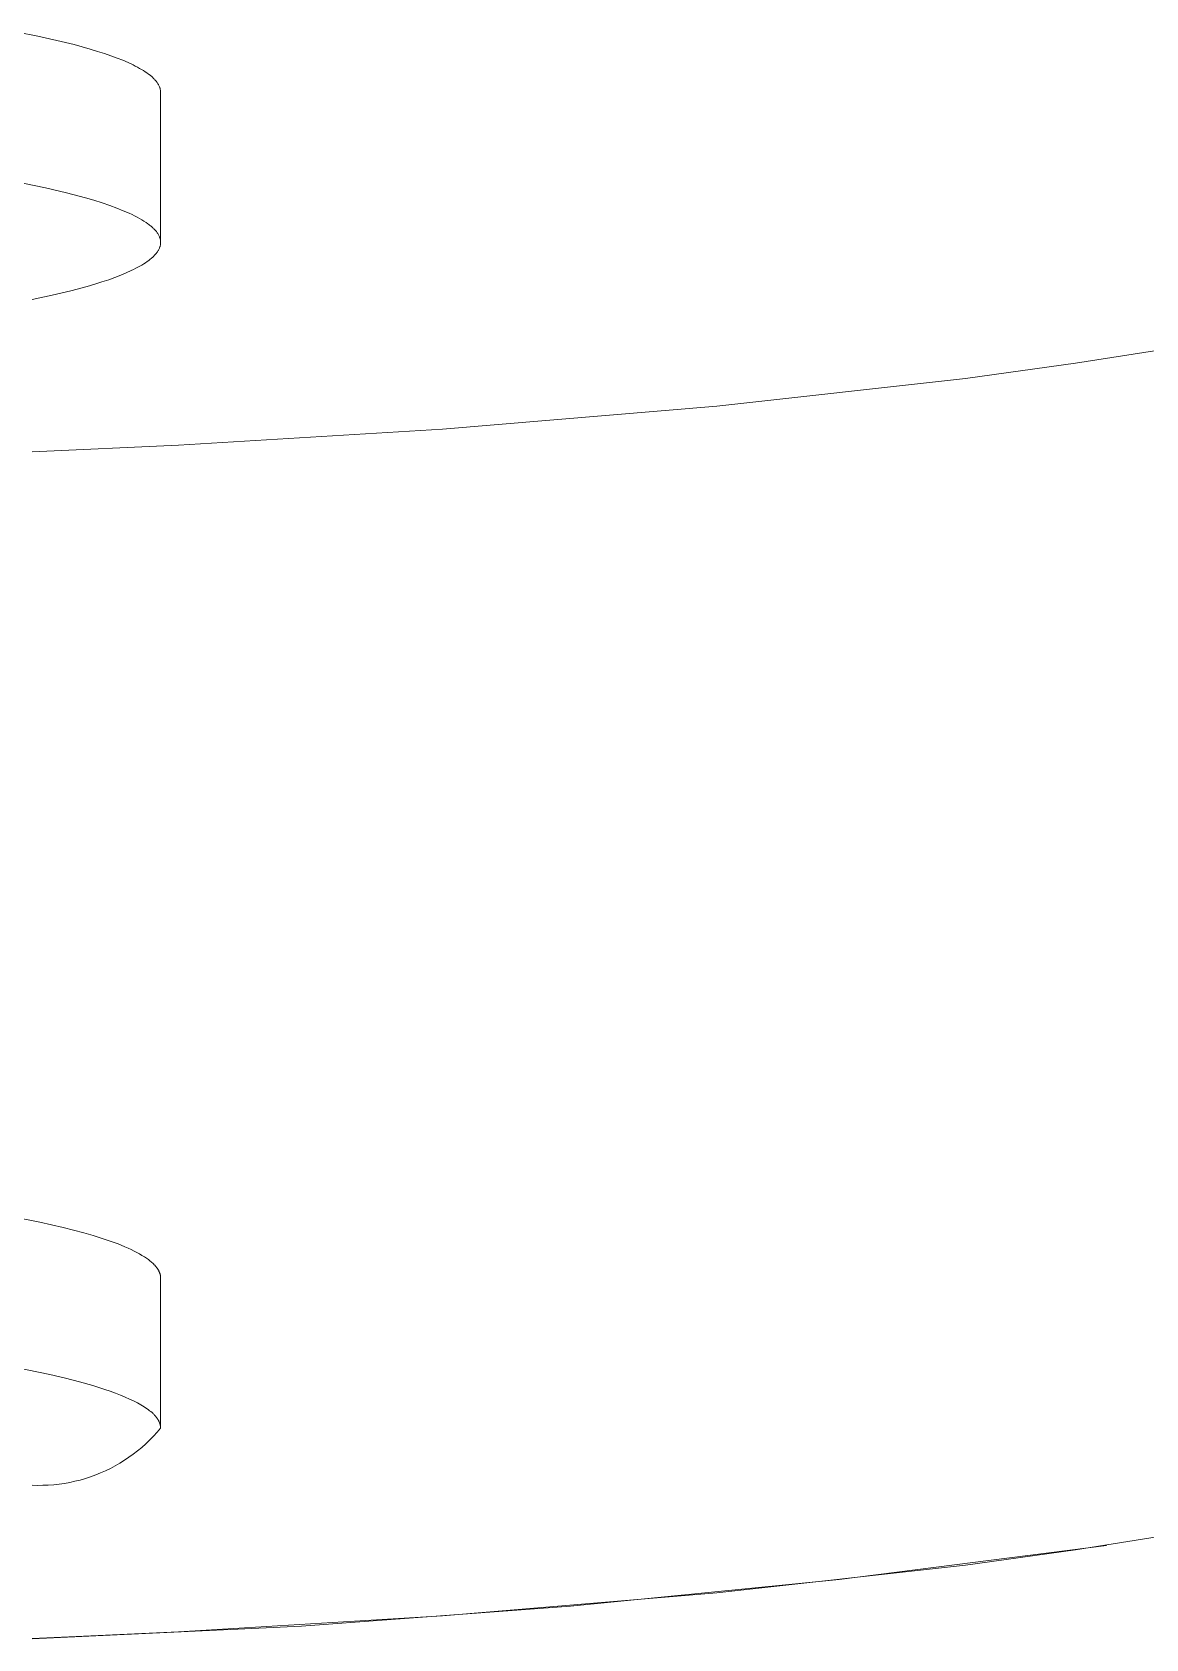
# Model space of a CAD drawing. Header units: millimetres. Extents: x -67 to 4862, y -244 to 3199.
# Drawn here: x 309.33 to 318.16, y 2664.34 to 2677.07 of the extents above; entities that cross this region are included whole.
import ezdxf

# ---------------------------------------------------------------- set-up
doc = ezdxf.new("R2010")
doc.units = ezdxf.units.MM
doc.layers.add('ZANO_R', color=7, linetype='Continuous', lineweight=0)

msp = doc.modelspace()

# ---------------------------------------------------------------- linework, layer by layer
at = {"layer": 'ZANO_R'}
for p, q in [((309.217, 2677.073), (309.379, 2677.041)), ((309.379, 2677.041), (309.529, 2677.008)), ((309.529, 2677.008), (309.668, 2676.974)), ((309.668, 2676.974), (309.794, 2676.939)), ((309.794, 2676.939), (309.852, 2676.921)), ((309.852, 2676.921), (309.907, 2676.903)), ((309.907, 2676.903), (309.959, 2676.886)), ((309.959, 2676.886), (310.008, 2676.868)), ((310.008, 2676.868), (310.053, 2676.85)), ((310.053, 2676.85), (310.095, 2676.832)), ((310.095, 2676.832), (310.134, 2676.814)), ((310.134, 2676.814), (310.152, 2676.804)), ((310.152, 2676.804), (310.169, 2676.795)), ((310.169, 2676.795), (310.186, 2676.786)), ((310.186, 2676.786), (310.202, 2676.777)), ((310.202, 2676.777), (310.217, 2676.768)), ((310.217, 2676.768), (310.231, 2676.759)), ((310.231, 2676.759), (310.244, 2676.75)), ((310.244, 2676.75), (310.257, 2676.741)), ((310.257, 2676.741), (310.269, 2676.732)), ((310.269, 2676.732), (310.274, 2676.727)), ((310.274, 2676.727), (310.28, 2676.723)), ((310.28, 2676.723), (310.285, 2676.718)), ((310.285, 2676.718), (310.29, 2676.713)), ((310.29, 2676.713), (310.295, 2676.709)), ((310.295, 2676.709), (310.299, 2676.704)), ((310.299, 2676.704), (310.304, 2676.7)), ((310.304, 2676.7), (310.308, 2676.695)), ((310.308, 2676.695), (310.312, 2676.691)), ((310.312, 2676.691), (310.316, 2676.686)), ((310.316, 2676.686), (310.319, 2676.682)), ((310.319, 2676.682), (310.323, 2676.677)), ((310.323, 2676.677), (310.326, 2676.673)), ((310.326, 2676.673), (310.329, 2676.668)), ((310.329, 2676.668), (310.332, 2676.664)), ((310.332, 2676.664), (310.335, 2676.659)), ((310.335, 2676.659), (310.337, 2676.655)), ((310.337, 2676.655), (310.339, 2676.65)), ((310.339, 2676.65), (310.342, 2676.646)), ((310.342, 2676.646), (310.343, 2676.641)), ((310.343, 2676.641), (310.345, 2676.637)), ((310.345, 2676.637), (310.347, 2676.632)), ((310.347, 2676.632), (310.348, 2676.628)), ((310.348, 2676.628), (310.349, 2676.623)), ((310.349, 2676.623), (310.35, 2676.619)), ((310.35, 2676.619), (310.351, 2676.614)), ((310.351, 2676.614), (310.352, 2676.61)), ((310.352, 2676.61), (310.352, 2676.606)), ((310.352, 2676.606), (310.352, 2676.601)), ((310.352, 2676.601), (310.353, 2676.597)), ((310.353, 2676.592), (310.352, 2676.588)), ((310.352, 2676.588), (310.352, 2676.583)), ((310.353, 2676.597), (310.353, 2676.592)), ((310.353, 2676.596), (310.353, 2675.43)), ((310.352, 2676.583), (310.351, 2676.579)), ((309.26, 2675.875), (309.441, 2675.838)), ((309.441, 2675.838), (309.606, 2675.799)), ((309.606, 2675.799), (309.756, 2675.76)), ((309.756, 2675.76), (309.824, 2675.74)), ((309.824, 2675.74), (309.889, 2675.72)), ((309.889, 2675.72), (309.949, 2675.699)), ((309.949, 2675.699), (310.005, 2675.679)), ((310.005, 2675.679), (310.056, 2675.658)), ((310.056, 2675.658), (310.104, 2675.638)), ((310.104, 2675.638), (310.126, 2675.627)), ((310.126, 2675.627), (310.147, 2675.617)), ((310.147, 2675.617), (310.167, 2675.607)), ((310.167, 2675.607), (310.186, 2675.596)), ((310.186, 2675.596), (310.204, 2675.586)), ((310.204, 2675.586), (310.221, 2675.575)), ((310.221, 2675.575), (310.237, 2675.565)), ((310.237, 2675.565), (310.252, 2675.555)), ((310.252, 2675.555), (310.259, 2675.549)), ((310.259, 2675.549), (310.265, 2675.544)), ((310.265, 2675.544), (310.272, 2675.539)), ((310.272, 2675.539), (310.278, 2675.534)), ((310.278, 2675.534), (310.284, 2675.529)), ((310.284, 2675.529), (310.29, 2675.523)), ((310.29, 2675.523), (310.295, 2675.518)), ((310.295, 2675.518), (310.3, 2675.513)), ((310.3, 2675.513), (310.305, 2675.508)), ((310.305, 2675.508), (310.31, 2675.503)), ((310.31, 2675.503), (310.315, 2675.498)), ((310.315, 2675.498), (310.319, 2675.492)), ((310.319, 2675.492), (310.323, 2675.487)), ((310.323, 2675.487), (310.326, 2675.482)), ((310.326, 2675.482), (310.33, 2675.477)), ((310.33, 2675.477), (310.333, 2675.472)), ((310.333, 2675.472), (310.336, 2675.467)), ((310.336, 2675.467), (310.339, 2675.462)), ((310.339, 2675.462), (310.341, 2675.456)), ((310.341, 2675.456), (310.343, 2675.451)), ((310.343, 2675.451), (310.345, 2675.446)), ((310.345, 2675.446), (310.347, 2675.441)), ((310.347, 2675.441), (310.349, 2675.436)), ((310.315, 2675.316), (310.311, 2675.312)), ((310.319, 2675.321), (310.315, 2675.316)), ((310.323, 2675.326), (310.319, 2675.321)), ((310.327, 2675.331), (310.323, 2675.326)), ((310.33, 2675.336), (310.327, 2675.331)), ((310.333, 2675.341), (310.33, 2675.336)), ((310.336, 2675.346), (310.333, 2675.341)), ((310.338, 2675.351), (310.336, 2675.346)), ((310.341, 2675.356), (310.338, 2675.351)), ((310.343, 2675.361), (310.341, 2675.356)), ((310.345, 2675.366), (310.343, 2675.361)), ((310.347, 2675.371), (310.345, 2675.366)), ((310.348, 2675.375), (310.347, 2675.371)), ((310.349, 2675.38), (310.348, 2675.375)), ((310.349, 2675.436), (310.35, 2675.431)), ((310.351, 2675.385), (310.349, 2675.38)), ((310.35, 2675.431), (310.351, 2675.426)), ((310.351, 2675.426), (310.352, 2675.421)), ((310.352, 2675.396), (310.351, 2675.39)), ((310.351, 2675.39), (310.351, 2675.385)), ((310.352, 2675.421), (310.352, 2675.416)), ((310.352, 2675.416), (310.353, 2675.411)), ((310.353, 2675.406), (310.352, 2675.401)), ((310.352, 2675.401), (310.352, 2675.396)), ((310.353, 2675.411), (310.353, 2675.406)), ((310.138, 2675.192), (310.12, 2675.183)), ((310.156, 2675.201), (310.138, 2675.192)), ((310.173, 2675.21), (310.156, 2675.201)), ((310.189, 2675.218), (310.173, 2675.21)), ((310.204, 2675.227), (310.189, 2675.218)), ((310.219, 2675.236), (310.204, 2675.227)), ((310.233, 2675.245), (310.219, 2675.236)), ((310.246, 2675.255), (310.233, 2675.245)), ((310.259, 2675.264), (310.246, 2675.255)), ((310.271, 2675.273), (310.259, 2675.264)), ((310.277, 2675.278), (310.271, 2675.273)), ((310.282, 2675.283), (310.277, 2675.278)), ((310.288, 2675.288), (310.282, 2675.283)), ((310.293, 2675.292), (310.288, 2675.288)), ((310.298, 2675.297), (310.293, 2675.292)), ((310.303, 2675.302), (310.298, 2675.297)), ((310.307, 2675.307), (310.303, 2675.302)), ((310.311, 2675.312), (310.307, 2675.307)), ((309.771, 2675.058), (309.64, 2675.022)), ((309.832, 2675.075), (309.771, 2675.058)), ((309.888, 2675.093), (309.832, 2675.075)), ((309.942, 2675.111), (309.888, 2675.093)), ((309.991, 2675.129), (309.942, 2675.111)), ((310.038, 2675.147), (309.991, 2675.129)), ((310.081, 2675.165), (310.038, 2675.147)), ((310.12, 2675.183), (310.081, 2675.165)), ((309.494, 2674.987), (309.334, 2674.953)), ((309.64, 2675.022), (309.494, 2674.987)), ((318.477, 2674.586), (317.608, 2674.448)), ((317.608, 2674.448), (316.736, 2674.328)), ((316.736, 2674.328), (314.763, 2674.108)), ((314.763, 2674.108), (312.589, 2673.926)), ((312.589, 2673.926), (310.495, 2673.799)), ((310.495, 2673.799), (309.334, 2673.746)), ((309.194, 2667.679), (309.396, 2667.639)), ((309.396, 2667.639), (309.579, 2667.598)), ((309.579, 2667.598), (309.744, 2667.555)), ((309.744, 2667.555), (309.819, 2667.533)), ((309.819, 2667.533), (309.889, 2667.511)), ((309.889, 2667.511), (309.954, 2667.489)), ((309.954, 2667.489), (310.015, 2667.467)), ((310.015, 2667.467), (310.07, 2667.445)), ((310.07, 2667.445), (310.096, 2667.433)), ((310.096, 2667.433), (310.12, 2667.422)), ((310.12, 2667.422), (310.143, 2667.411)), ((310.143, 2667.411), (310.165, 2667.399)), ((310.165, 2667.399), (310.186, 2667.388)), ((310.186, 2667.388), (310.205, 2667.377)), ((310.205, 2667.377), (310.224, 2667.366)), ((310.224, 2667.366), (310.241, 2667.354)), ((310.241, 2667.354), (310.249, 2667.349)), ((310.249, 2667.349), (310.256, 2667.343)), ((310.256, 2667.343), (310.264, 2667.337)), ((310.264, 2667.337), (310.271, 2667.332)), ((310.271, 2667.332), (310.278, 2667.326)), ((310.278, 2667.326), (310.284, 2667.32)), ((310.284, 2667.32), (310.29, 2667.315)), ((310.29, 2667.315), (310.296, 2667.309)), ((310.296, 2667.309), (310.302, 2667.303)), ((310.302, 2667.303), (310.307, 2667.298)), ((310.307, 2667.298), (310.312, 2667.292)), ((310.312, 2667.292), (310.317, 2667.287)), ((310.317, 2667.287), (310.321, 2667.281)), ((310.321, 2667.281), (310.325, 2667.275)), ((310.325, 2667.275), (310.327, 2667.273)), ((310.327, 2667.273), (310.329, 2667.27)), ((310.329, 2667.27), (310.331, 2667.267)), ((310.331, 2667.267), (310.333, 2667.264)), ((310.333, 2667.264), (310.334, 2667.261)), ((310.334, 2667.261), (310.336, 2667.259)), ((310.336, 2667.259), (310.338, 2667.256)), ((310.338, 2667.256), (310.339, 2667.253)), ((310.339, 2667.253), (310.34, 2667.25)), ((310.34, 2667.25), (310.342, 2667.247)), ((310.342, 2667.247), (310.343, 2667.245)), ((310.343, 2667.245), (310.344, 2667.242)), ((310.344, 2667.242), (310.345, 2667.239)), ((310.345, 2667.239), (310.346, 2667.236)), ((310.346, 2667.236), (310.347, 2667.234)), ((310.347, 2667.234), (310.348, 2667.231)), ((310.348, 2667.231), (310.349, 2667.228)), ((310.349, 2667.228), (310.349, 2667.225)), ((310.349, 2667.225), (310.35, 2667.222)), ((310.35, 2667.222), (310.351, 2667.22)), ((310.351, 2667.22), (310.351, 2667.217)), ((310.351, 2667.217), (310.351, 2667.214)), ((310.351, 2667.214), (310.352, 2667.211)), ((310.352, 2667.211), (310.352, 2667.209)), ((310.352, 2667.209), (310.352, 2667.206)), ((310.352, 2667.206), (310.352, 2667.203)), ((310.352, 2667.203), (310.353, 2667.2)), ((310.353, 2667.2), (310.353, 2667.198)), ((310.353, 2667.198), (310.353, 2666.024)), ((309.206, 2666.487), (309.475, 2666.432)), ((309.475, 2666.432), (309.598, 2666.403)), ((309.598, 2666.403), (309.711, 2666.374)), ((309.711, 2666.374), (309.815, 2666.344)), ((309.815, 2666.344), (309.91, 2666.314)), ((309.91, 2666.314), (309.954, 2666.299)), ((309.954, 2666.299), (309.996, 2666.284)), ((309.996, 2666.284), (310.035, 2666.269)), ((310.035, 2666.269), (310.072, 2666.253)), ((310.072, 2666.253), (310.107, 2666.238)), ((310.107, 2666.238), (310.139, 2666.223)), ((310.139, 2666.223), (310.169, 2666.207)), ((310.169, 2666.207), (310.184, 2666.2)), ((310.184, 2666.2), (310.197, 2666.192)), ((310.197, 2666.192), (310.21, 2666.184)), ((310.21, 2666.184), (310.222, 2666.176)), ((310.222, 2666.176), (310.234, 2666.169)), ((310.234, 2666.169), (310.245, 2666.161)), ((310.245, 2666.161), (310.256, 2666.153)), ((310.256, 2666.153), (310.266, 2666.145)), ((310.266, 2666.145), (310.276, 2666.138)), ((310.276, 2666.138), (310.285, 2666.13)), ((310.285, 2666.13), (310.293, 2666.122)), ((310.293, 2666.122), (310.297, 2666.118)), ((310.297, 2666.118), (310.301, 2666.115)), ((310.301, 2666.115), (310.305, 2666.111)), ((310.305, 2666.111), (310.308, 2666.107)), ((310.308, 2666.107), (310.312, 2666.103)), ((310.312, 2666.103), (310.315, 2666.099)), ((310.315, 2666.099), (310.318, 2666.095)), ((310.318, 2666.095), (310.321, 2666.092)), ((310.321, 2666.092), (310.324, 2666.088)), ((310.324, 2666.088), (310.326, 2666.084)), ((310.326, 2666.084), (310.329, 2666.08)), ((310.329, 2666.08), (310.332, 2666.076)), ((310.332, 2666.076), (310.334, 2666.072)), ((310.334, 2666.072), (310.336, 2666.069)), ((310.336, 2666.069), (310.338, 2666.065)), ((310.338, 2666.065), (310.34, 2666.061)), ((310.34, 2666.061), (310.342, 2666.057)), ((310.342, 2666.057), (310.343, 2666.053)), ((310.343, 2666.053), (310.345, 2666.05)), ((310.345, 2666.05), (310.346, 2666.046)), ((310.346, 2666.046), (310.347, 2666.042)), ((310.347, 2666.042), (310.349, 2666.038)), ((310.349, 2666.038), (310.349, 2666.034)), ((310.349, 2666.034), (310.35, 2666.031)), ((310.35, 2666.031), (310.351, 2666.027)), ((310.351, 2666.027), (310.352, 2666.023)), ((310.352, 2666.023), (310.352, 2666.019)), ((310.352, 2666.019), (310.352, 2666.016)), ((310.352, 2666.016), (310.353, 2666.012)), ((310.266, 2665.913), (310.235, 2665.883)), ((310.296, 2665.943), (310.266, 2665.913)), ((310.325, 2665.975), (310.296, 2665.943)), ((310.353, 2666.008), (310.325, 2665.975)), ((310.353, 2666.012), (310.353, 2666.008)), ((310.102, 2665.776), (310.066, 2665.752)), ((310.136, 2665.801), (310.102, 2665.776)), ((310.17, 2665.827), (310.136, 2665.801)), ((310.203, 2665.855), (310.17, 2665.827)), ((310.235, 2665.883), (310.203, 2665.855)), ((309.838, 2665.636), (309.797, 2665.621)), ((309.877, 2665.652), (309.838, 2665.636)), ((309.916, 2665.669), (309.877, 2665.652)), ((309.955, 2665.688), (309.916, 2665.669)), ((309.993, 2665.708), (309.955, 2665.688)), ((310.03, 2665.73), (309.993, 2665.708)), ((310.066, 2665.752), (310.03, 2665.73)), ((309.377, 2665.553), (309.334, 2665.555)), ((309.42, 2665.554), (309.377, 2665.553)), ((309.462, 2665.555), (309.42, 2665.554)), ((309.505, 2665.559), (309.462, 2665.555)), ((309.548, 2665.563), (309.505, 2665.559)), ((309.59, 2665.569), (309.548, 2665.563)), ((309.632, 2665.577), (309.59, 2665.569)), ((309.674, 2665.586), (309.632, 2665.577)), ((309.716, 2665.596), (309.674, 2665.586)), ((309.757, 2665.608), (309.716, 2665.596)), ((309.797, 2665.621), (309.757, 2665.608)), ((318.477, 2665.18), (317.608, 2665.042)), ((317.853, 2665.077), (315.732, 2664.808)), ((317.608, 2665.042), (316.736, 2664.922)), ((316.736, 2664.922), (314.763, 2664.702)), ((315.732, 2664.808), (313.603, 2664.595)), ((314.763, 2664.702), (312.589, 2664.52)), ((312.589, 2664.52), (310.495, 2664.393)), ((313.603, 2664.595), (311.47, 2664.438)), ((311.47, 2664.438), (309.334, 2664.337)), ((310.495, 2664.393), (309.334, 2664.34))]:
    msp.add_line(p, q, dxfattribs=at)

doc.saveas('drawing.dxf')
